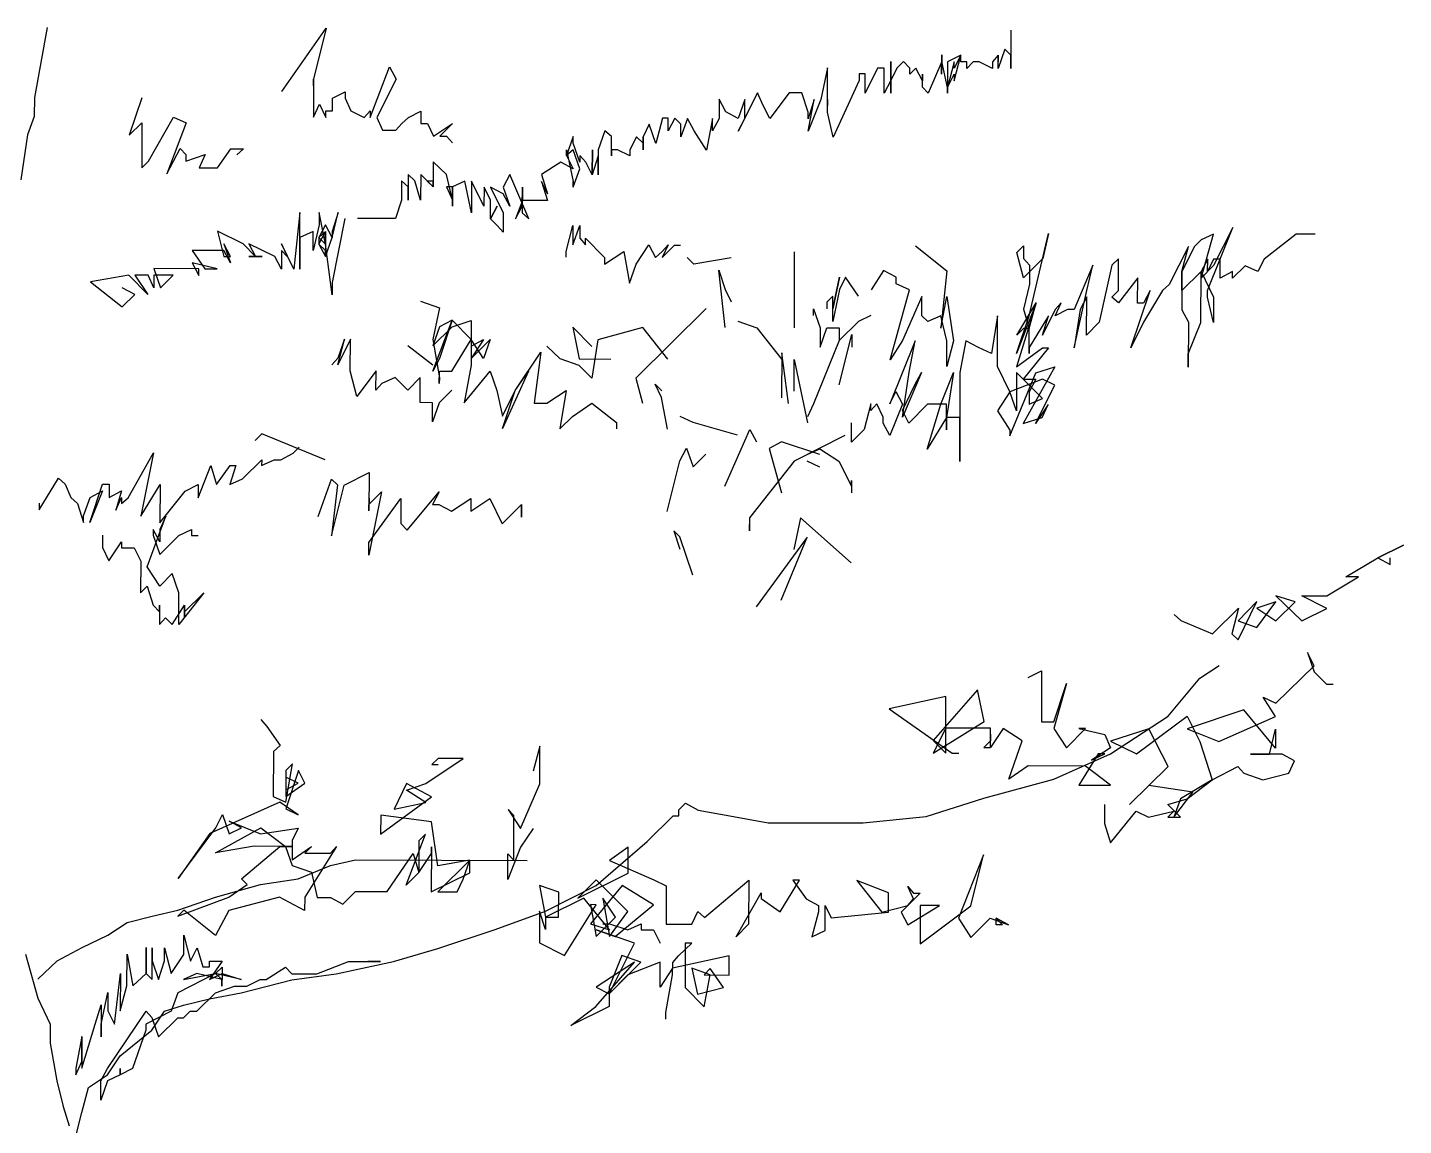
# Model space of a CAD drawing. Extents: x 2.52 to 6.06, y 1.1 to 8.22.
# Drawn here: x 4.393 to 5.773, y 4.442 to 5.543 of the extents above; entities that cross this region are included whole.
import ezdxf

# ---------------------------------------------------------------- set-up
doc = ezdxf.new("R2010")
doc.units = 0
doc.header["$LTSCALE"] = 0.4
doc.header["$MEASUREMENT"] = 0
doc.layers.add('CERCHA', color=7, linetype='CONTINUOUS')

msp = doc.modelspace()

# ---------------------------------------------------------------- linework, layer by layer
at = {"layer": 'CERCHA'}
for p, q in [((4.4122, 5.5432), (4.3995, 5.4731)), ((4.6477, 5.4791), (4.6921, 5.5425)), ((4.6921, 5.5425), (4.6794, 5.4916)), ((5.379, 5.5406), (5.3789, 5.5022)), ((5.373, 5.5214), (5.3663, 5.5023)), ((5.3789, 5.5155), (5.373, 5.5214)), ((5.2585, 5.5092), (5.2584, 5.49)), ((5.2584, 5.4774), (5.2585, 5.5092)), ((5.2711, 5.5092), (5.2644, 5.5025)), ((5.2777, 5.5025), (5.2711, 5.5092)), ((5.3095, 5.5091), (5.2961, 5.4773)), ((5.3095, 5.5157), (5.3094, 5.5024)), ((5.3094, 5.4965), (5.3095, 5.5157)), ((5.3094, 5.5024), (5.3095, 5.5091)), ((5.3095, 5.5091), (5.3094, 5.4965)), ((5.3153, 5.4832), (5.3095, 5.5091)), ((5.3154, 5.509), (5.3153, 5.4773)), ((5.322, 5.509), (5.3153, 5.4832)), ((5.3287, 5.5156), (5.3154, 5.509)), ((5.322, 5.4898), (5.3287, 5.5156)), ((5.3287, 5.5156), (5.322, 5.5024)), ((5.322, 5.5024), (5.322, 5.509)), ((5.3287, 5.509), (5.3287, 5.5156)), ((5.3346, 5.509), (5.3287, 5.509)), ((5.3346, 5.5023), (5.3346, 5.509)), ((5.3412, 5.509), (5.3346, 5.5023)), ((5.3471, 5.509), (5.3412, 5.509)), ((5.3604, 5.5023), (5.3471, 5.509)), ((5.3663, 5.5155), (5.3604, 5.5089)), ((5.3604, 5.5089), (5.3604, 5.5023)), ((5.3663, 5.5089), (5.3663, 5.5155)), ((5.3663, 5.5155), (5.3663, 5.5089)), ((5.3663, 5.5023), (5.3663, 5.5155)), ((5.3789, 5.5022), (5.3789, 5.5155)), ((4.7362, 5.453), (4.7555, 5.5039)), ((4.7555, 5.5039), (4.7622, 5.4913)), ((5.195, 5.5027), (5.1882, 5.471)), ((5.1949, 5.4651), (5.195, 5.5027)), ((5.2267, 5.4967), (5.2267, 5.4901)), ((5.2326, 5.4967), (5.2267, 5.4967)), ((5.2452, 5.5026), (5.2326, 5.4775)), ((5.2326, 5.4775), (5.2326, 5.4967)), ((5.2518, 5.5026), (5.2452, 5.5026)), ((5.2518, 5.4775), (5.2518, 5.5026)), ((5.2644, 5.5025), (5.2584, 5.49)), ((5.2777, 5.4966), (5.2777, 5.5025)), ((5.2836, 5.5025), (5.2777, 5.4966)), ((5.2902, 5.4899), (5.2836, 5.5025)), ((5.2902, 5.4966), (5.2902, 5.4899)), ((5.2902, 5.4833), (5.2902, 5.4966)), ((5.3153, 5.4832), (5.322, 5.4965)), ((5.322, 5.4965), (5.322, 5.4898)), ((4.6794, 5.4916), (4.6793, 5.4532)), ((4.6794, 5.4849), (4.6794, 5.4916)), ((4.6794, 5.4916), (4.6794, 5.4849)), ((4.6986, 5.4723), (4.7112, 5.4789)), ((4.7112, 5.4789), (4.7112, 5.4723)), ((4.7622, 5.4913), (4.7429, 5.453)), ((5.2267, 5.4901), (5.2007, 5.4333)), ((5.2584, 5.49), (5.2518, 5.4775)), ((5.2584, 5.49), (5.2584, 5.4774)), ((5.2961, 5.4773), (5.2902, 5.4833)), ((5.3153, 5.4773), (5.3153, 5.4832)), ((4.3995, 5.4731), (4.3994, 5.4539)), ((4.5073, 5.4728), (4.4947, 5.4352)), ((4.6793, 5.4532), (4.6853, 5.4664)), ((4.6853, 5.4664), (4.6919, 5.4531)), ((4.6986, 5.4598), (4.6986, 5.4723)), ((4.7112, 5.4723), (4.717, 5.4597)), ((5.0863, 5.4713), (5.0863, 5.4521)), ((5.0929, 5.4587), (5.0863, 5.4713)), ((5.1247, 5.4778), (5.1054, 5.4394)), ((5.1122, 5.4712), (5.1055, 5.452)), ((5.1121, 5.452), (5.1122, 5.4712)), ((5.1306, 5.4652), (5.1247, 5.4778)), ((5.1372, 5.4519), (5.1306, 5.4652)), ((5.1565, 5.4777), (5.1372, 5.4519)), ((5.1691, 5.4777), (5.1565, 5.4777)), ((5.1756, 5.4585), (5.1691, 5.4777)), ((5.1816, 5.471), (5.1756, 5.4518)), ((5.1756, 5.4393), (5.1816, 5.471)), ((5.1882, 5.471), (5.1756, 5.4393)), ((5.1949, 5.471), (5.1949, 5.4651)), ((5.1949, 5.4584), (5.1949, 5.471)), ((4.3994, 5.4539), (4.3927, 5.4355)), ((4.5138, 5.4093), (4.539, 5.4535)), ((4.539, 5.4535), (4.5516, 5.4476)), ((4.6919, 5.4598), (4.6986, 5.4598)), ((4.6919, 5.4531), (4.6919, 5.4598)), ((4.717, 5.4597), (4.7303, 5.453)), ((4.7303, 5.453), (4.7362, 5.4597)), ((4.7362, 5.4597), (4.7362, 5.453)), ((4.7429, 5.453), (4.7487, 5.4404)), ((4.7679, 5.447), (4.7746, 5.4529)), ((4.7746, 5.4529), (4.7872, 5.4595)), ((4.7872, 5.4595), (4.7872, 5.447)), ((5.0294, 5.4522), (5.0227, 5.4271)), ((5.0353, 5.4522), (5.0294, 5.4522)), ((5.0353, 5.4396), (5.0353, 5.4522)), ((5.042, 5.4522), (5.0353, 5.4396)), ((5.0479, 5.4462), (5.042, 5.4522)), ((5.0545, 5.4521), (5.0478, 5.4337)), ((5.0611, 5.4396), (5.0545, 5.4521)), ((5.0796, 5.4521), (5.0736, 5.4203)), ((5.0796, 5.4395), (5.0796, 5.4521)), ((5.0863, 5.4521), (5.0796, 5.4395)), ((5.1055, 5.452), (5.0929, 5.4587)), ((5.1054, 5.4394), (5.1121, 5.452)), ((5.1756, 5.4518), (5.1756, 5.4585)), ((5.2007, 5.4333), (5.1949, 5.4584)), ((4.4947, 5.4352), (4.5073, 5.4477)), ((4.5073, 5.4477), (4.5071, 5.4027)), ((4.5516, 5.4476), (4.5322, 5.3967)), ((4.7487, 5.4404), (4.762, 5.4404)), ((4.762, 5.4404), (4.7679, 5.447)), ((4.7872, 5.447), (4.7938, 5.4469)), ((4.7938, 5.4469), (4.7997, 5.4344)), ((4.7997, 5.4344), (4.8189, 5.4469)), ((4.8189, 5.4469), (4.8063, 5.4344)), ((4.9718, 5.4398), (4.9651, 5.4206)), ((4.9784, 5.4339), (4.9718, 5.4398)), ((5.0161, 5.4463), (5.0102, 5.4338)), ((5.0227, 5.4271), (5.0161, 5.4463)), ((5.0478, 5.4337), (5.0479, 5.4462)), ((5.0736, 5.4203), (5.0611, 5.4396)), ((4.3927, 5.4355), (4.386, 5.3904)), ((4.8063, 5.4344), (4.813, 5.4343)), ((4.813, 5.4343), (4.8189, 5.4277)), ((4.94, 5.434), (4.9333, 5.4148)), ((4.94, 5.4273), (4.94, 5.434)), ((4.9466, 5.4081), (4.94, 5.4273)), ((4.9783, 5.4147), (4.9784, 5.4339)), ((5.0035, 5.4338), (4.9968, 5.4205)), ((5.0101, 5.4272), (5.0035, 5.4338)), ((5.0102, 5.4338), (5.0101, 5.4272)), ((5.0101, 5.4205), (5.0102, 5.4338)), ((5.0102, 5.4338), (5.0101, 5.4205)), ((4.5322, 5.3967), (4.5456, 5.4218)), ((4.5456, 5.4218), (4.5515, 5.4158)), ((4.5515, 5.4092), (4.5707, 5.4158)), ((4.5515, 5.4158), (4.5515, 5.4092)), ((4.5707, 5.4158), (4.5647, 5.4025)), ((4.5832, 5.4025), (4.5965, 5.4216)), ((4.5965, 5.4216), (4.6091, 5.4216)), ((4.6091, 5.4216), (4.6024, 5.4157)), ((4.94, 5.4207), (4.9333, 5.4148)), ((4.9333, 5.4207), (4.9399, 5.3889)), ((4.9333, 5.4148), (4.9333, 5.4207)), ((4.9333, 5.4148), (4.9399, 5.4015)), ((4.9466, 5.4015), (4.94, 5.4207)), ((4.9466, 5.4148), (4.9466, 5.4081)), ((4.9525, 5.4081), (4.9466, 5.4148)), ((4.9592, 5.4206), (4.9591, 5.3955)), ((4.9591, 5.3955), (4.9592, 5.4206)), ((4.965, 5.4147), (4.9591, 5.3955)), ((4.9651, 5.4206), (4.965, 5.3955)), ((4.965, 5.3955), (4.965, 5.4147)), ((4.9784, 5.4206), (4.9783, 5.4147)), ((4.9783, 5.4147), (4.9784, 5.4206)), ((4.9784, 5.4206), (4.9783, 5.4147)), ((4.9843, 5.4206), (4.9784, 5.4206)), ((4.9968, 5.4146), (4.9843, 5.4206)), ((4.9968, 5.4205), (4.9968, 5.4146)), ((4.5071, 5.4027), (4.5138, 5.4093)), ((4.5647, 5.4025), (4.5832, 5.4025)), ((4.7996, 5.4085), (4.7995, 5.3834)), ((4.8129, 5.3959), (4.7996, 5.4085)), ((4.9274, 5.4082), (4.9081, 5.3957)), ((4.9399, 5.4015), (4.9274, 5.4082)), ((4.9399, 5.383), (4.9466, 5.4015)), ((4.9591, 5.3955), (4.9525, 5.4081)), ((4.7678, 5.3894), (4.7677, 5.3702)), ((4.7744, 5.3835), (4.7678, 5.3894)), ((4.7745, 5.396), (4.7744, 5.3702)), ((4.7744, 5.3702), (4.7744, 5.3835)), ((4.7811, 5.3894), (4.7745, 5.396)), ((4.7869, 5.3702), (4.7811, 5.3894)), ((4.787, 5.396), (4.7869, 5.3702)), ((4.7995, 5.3834), (4.787, 5.396)), ((4.7936, 5.3893), (4.7995, 5.3834)), ((4.7995, 5.3893), (4.7936, 5.3893)), ((4.7995, 5.3834), (4.7995, 5.3893)), ((4.8128, 5.3834), (4.8187, 5.3701)), ((4.8187, 5.3834), (4.8128, 5.3834)), ((4.8187, 5.3701), (4.8129, 5.3959)), ((4.8313, 5.3892), (4.8187, 5.3834)), ((4.8187, 5.3642), (4.8187, 5.3834)), ((4.8187, 5.3834), (4.8187, 5.3642)), ((4.8379, 5.3575), (4.8313, 5.3892)), ((4.838, 5.3892), (4.8379, 5.3575)), ((4.8504, 5.3641), (4.838, 5.3892)), ((4.8505, 5.3833), (4.8504, 5.3641)), ((4.8571, 5.37), (4.8505, 5.3833)), ((4.8571, 5.3833), (4.8696, 5.3574)), ((4.8697, 5.3766), (4.8571, 5.3833)), ((4.8764, 5.3958), (4.8697, 5.3832)), ((4.8697, 5.3832), (4.8763, 5.364)), ((4.8955, 5.3514), (4.8764, 5.3958)), ((4.8889, 5.3832), (4.8888, 5.3573)), ((4.8888, 5.364), (4.8889, 5.3832)), ((4.9081, 5.3957), (4.914, 5.3765)), ((4.9081, 5.389), (4.914, 5.3698)), ((4.914, 5.3765), (4.9081, 5.389)), ((4.9399, 5.3889), (4.9399, 5.383)), ((4.9399, 5.383), (4.9399, 5.3889)), ((4.9399, 5.3889), (4.9399, 5.383)), ((4.7677, 5.3702), (4.7618, 5.3518)), ((4.7744, 5.3768), (4.7744, 5.3702)), ((4.7744, 5.3702), (4.7744, 5.3768)), ((4.7744, 5.3768), (4.7744, 5.3702)), ((4.7744, 5.3702), (4.7744, 5.3768)), ((4.8571, 5.3515), (4.8571, 5.37)), ((4.8763, 5.364), (4.8697, 5.3766)), ((4.8889, 5.3699), (4.8822, 5.3514)), ((4.914, 5.3698), (4.8889, 5.3699)), ((4.6658, 5.3579), (4.6597, 5.3011)), ((4.6656, 5.3011), (4.6658, 5.3579)), ((4.685, 5.3579), (4.685, 5.3453)), ((4.6916, 5.3261), (4.685, 5.3579)), ((4.7042, 5.3578), (4.6982, 5.3386)), ((4.6982, 5.3327), (4.7042, 5.3578)), ((4.8637, 5.364), (4.8571, 5.3515)), ((4.8571, 5.3515), (4.8637, 5.364)), ((4.8696, 5.3574), (4.8696, 5.3382)), ((4.8822, 5.3514), (4.8888, 5.364)), ((4.8888, 5.3573), (4.8955, 5.3514)), ((4.685, 5.3453), (4.679, 5.3195)), ((4.6916, 5.3453), (4.6849, 5.3328)), ((4.6982, 5.3327), (4.6916, 5.3453)), ((4.7108, 5.3519), (4.6981, 5.2877)), ((4.7618, 5.3518), (4.7234, 5.3519)), ((4.8637, 5.3448), (4.8571, 5.3515)), ((4.8696, 5.3382), (4.8637, 5.3448)), ((4.933, 5.3188), (4.9397, 5.3446)), ((4.9397, 5.3254), (4.9464, 5.3446)), ((4.9397, 5.3446), (4.9397, 5.3254)), ((4.9464, 5.3446), (4.9464, 5.3321)), ((5.5762, 5.2794), (5.6015, 5.3428)), ((5.6015, 5.3428), (5.5822, 5.3045)), ((4.583, 5.3389), (4.5896, 5.3138)), ((4.6088, 5.3263), (4.583, 5.3389)), ((4.6657, 5.3328), (4.6656, 5.3011)), ((4.679, 5.3387), (4.6657, 5.3328)), ((4.679, 5.3195), (4.679, 5.3387)), ((4.6916, 5.3387), (4.6849, 5.3328)), ((4.6849, 5.3261), (4.6916, 5.3387)), ((4.6849, 5.3328), (4.6916, 5.3261)), ((4.6849, 5.3328), (4.6849, 5.3261)), ((4.6915, 5.3135), (4.6982, 5.3327)), ((4.6916, 5.3261), (4.6916, 5.3387)), ((4.6916, 5.3387), (4.6916, 5.3261)), ((4.6982, 5.3386), (4.6982, 5.3327)), ((4.9464, 5.3321), (4.9523, 5.3254)), ((4.9523, 5.332), (4.9714, 5.3128)), ((4.9523, 5.3254), (4.9523, 5.332)), ((5.3974, 5.254), (5.4168, 5.3367)), ((5.4168, 5.3367), (5.4108, 5.3116)), ((5.5697, 5.3304), (5.563, 5.3237)), ((5.5696, 5.292), (5.5822, 5.3362)), ((5.5822, 5.3362), (5.5697, 5.3304)), ((5.665, 5.336), (5.6331, 5.311)), ((5.6842, 5.336), (5.665, 5.336)), ((4.5579, 5.3198), (4.5704, 5.3013)), ((4.5896, 5.3197), (4.5579, 5.3198)), ((4.5896, 5.3264), (4.5962, 5.3072)), ((4.5962, 5.3138), (4.5896, 5.3264)), ((4.5962, 5.3072), (4.5896, 5.3197)), ((4.5896, 5.3138), (4.5962, 5.3138)), ((4.6214, 5.3137), (4.6088, 5.3263)), ((4.6147, 5.3263), (4.6214, 5.3137)), ((4.6406, 5.3137), (4.6147, 5.3263)), ((4.6147, 5.3138), (4.6214, 5.3137)), ((4.628, 5.3137), (4.6147, 5.3138)), ((4.6214, 5.3137), (4.628, 5.3137)), ((4.6472, 5.3011), (4.6406, 5.3137)), ((4.6472, 5.3262), (4.6531, 5.3136)), ((4.6597, 5.3011), (4.6472, 5.3262)), ((4.6472, 5.3196), (4.6472, 5.3011)), ((4.6531, 5.3136), (4.6472, 5.3196)), ((4.6657, 5.3136), (4.6656, 5.3011)), ((4.6656, 5.3011), (4.6657, 5.3136)), ((4.6849, 5.3261), (4.6915, 5.3135)), ((4.6915, 5.3195), (4.6849, 5.3261)), ((4.6916, 5.3261), (4.6915, 5.3135)), ((4.6915, 5.3135), (4.6915, 5.3195)), ((4.6981, 5.2751), (4.6916, 5.3261)), ((4.933, 5.3129), (4.933, 5.3188)), ((4.9714, 5.3061), (4.9906, 5.3186)), ((4.9906, 5.3186), (4.9965, 5.2869)), ((5.0032, 5.3061), (5.0158, 5.3252)), ((5.0158, 5.3252), (5.0224, 5.3126)), ((5.0224, 5.3126), (5.029, 5.3185)), ((5.035, 5.3252), (5.029, 5.3126)), ((5.029, 5.3185), (5.035, 5.3252)), ((5.029, 5.3126), (5.0416, 5.3251)), ((5.0416, 5.3251), (5.0475, 5.3251)), ((5.1618, 5.2421), (5.162, 5.3182)), ((5.2831, 5.3245), (5.3148, 5.2993)), ((5.385, 5.3176), (5.3917, 5.3242)), ((5.3917, 5.3242), (5.385, 5.3176)), ((5.385, 5.3176), (5.3917, 5.3242)), ((5.3916, 5.2924), (5.385, 5.3176)), ((5.3917, 5.3242), (5.3916, 5.3116)), ((5.5571, 5.3237), (5.5378, 5.2854)), ((5.5504, 5.2987), (5.5571, 5.3237)), ((5.563, 5.3237), (5.5504, 5.2987)), ((4.5194, 5.3015), (4.526, 5.2822)), ((4.5645, 5.3013), (4.5194, 5.3015)), ((4.5578, 5.3073), (4.5644, 5.2947)), ((4.5829, 5.3013), (4.5578, 5.3073)), ((4.5644, 5.2947), (4.5645, 5.3013)), ((4.5704, 5.3013), (4.5829, 5.3013)), ((4.9714, 5.3128), (4.9714, 5.3061)), ((4.9965, 5.2869), (5.0032, 5.3061)), ((5.0608, 5.3059), (5.0541, 5.3126)), ((5.0984, 5.3124), (5.0608, 5.3059)), ((5.0859, 5.2999), (5.0925, 5.2807)), ((5.0923, 5.2423), (5.0859, 5.2999)), ((5.3916, 5.3116), (5.3975, 5.305)), ((5.4108, 5.3116), (5.3916, 5.2924)), ((5.3975, 5.305), (5.3975, 5.2858)), ((5.461, 5.3048), (5.4425, 5.2605)), ((5.4551, 5.2797), (5.461, 5.3048)), ((5.4802, 5.3048), (5.4675, 5.2479)), ((5.4869, 5.3114), (5.4802, 5.3048)), ((5.4868, 5.2796), (5.4869, 5.3114)), ((5.5763, 5.3111), (5.5696, 5.2986)), ((5.5822, 5.3045), (5.5696, 5.292)), ((5.5762, 5.2986), (5.5763, 5.3111)), ((5.5822, 5.3111), (5.5762, 5.2986)), ((5.5888, 5.3111), (5.5822, 5.3111)), ((5.5888, 5.2919), (5.5888, 5.3111)), ((5.6139, 5.3044), (5.6013, 5.2919)), ((5.6265, 5.2985), (5.6139, 5.3044)), ((5.6331, 5.311), (5.6265, 5.2985)), ((4.4943, 5.2949), (4.4559, 5.2883)), ((4.4559, 5.2883), (4.4875, 5.2631)), ((4.5134, 5.2756), (4.4943, 5.2949)), ((4.5002, 5.2949), (4.5134, 5.2756)), ((4.5135, 5.2948), (4.5002, 5.2949)), ((4.5194, 5.2823), (4.5135, 5.2948)), ((4.5194, 5.2948), (4.5194, 5.2823)), ((4.5386, 5.2948), (4.5194, 5.2948)), ((4.526, 5.2822), (4.5386, 5.2948)), ((4.6981, 5.2877), (4.6981, 5.2751)), ((5.207, 5.2929), (5.2002, 5.2612)), ((5.2002, 5.2612), (5.207, 5.2929)), ((5.2129, 5.2929), (5.2069, 5.2804)), ((5.2261, 5.2737), (5.2129, 5.2929)), ((5.2513, 5.2995), (5.2387, 5.2803)), ((5.2638, 5.2928), (5.2513, 5.2995)), ((5.2638, 5.2861), (5.2638, 5.2928)), ((5.2771, 5.2802), (5.2638, 5.2861)), ((5.3148, 5.2993), (5.3087, 5.2417)), ((5.3975, 5.2858), (5.3915, 5.2607)), ((5.5061, 5.2921), (5.4868, 5.2671)), ((5.506, 5.267), (5.5061, 5.2921)), ((5.5503, 5.2795), (5.5504, 5.2987)), ((5.5504, 5.2987), (5.5503, 5.2603)), ((5.5696, 5.2986), (5.5503, 5.2795)), ((5.5695, 5.2476), (5.5696, 5.2986)), ((5.5696, 5.2986), (5.5821, 5.2727)), ((5.6013, 5.2985), (5.5888, 5.2919)), ((5.6013, 5.2919), (5.6013, 5.2985)), ((4.4875, 5.2631), (4.5001, 5.2757)), ((4.5001, 5.2757), (4.4876, 5.2823)), ((5.0925, 5.2807), (5.0983, 5.2681)), ((5.2003, 5.2738), (5.1943, 5.2679)), ((5.2069, 5.2804), (5.2002, 5.2486)), ((5.2002, 5.2612), (5.2003, 5.2738)), ((5.2577, 5.2101), (5.2771, 5.2802)), ((5.2896, 5.2735), (5.2703, 5.2293)), ((5.2896, 5.2543), (5.2896, 5.2735)), ((5.3087, 5.2417), (5.3147, 5.2734)), ((5.3147, 5.2734), (5.3213, 5.2291)), ((5.4424, 5.2221), (5.4551, 5.2797)), ((5.455, 5.2731), (5.4484, 5.2605)), ((5.4549, 5.2347), (5.455, 5.2731)), ((5.4802, 5.273), (5.4868, 5.2796)), ((5.4868, 5.2671), (5.4802, 5.273)), ((5.4992, 5.222), (5.5186, 5.2795)), ((5.5311, 5.2795), (5.5118, 5.2478)), ((5.5186, 5.2795), (5.5119, 5.267)), ((5.5378, 5.2854), (5.5311, 5.2795)), ((5.5762, 5.2727), (5.5762, 5.2794)), ((5.582, 5.2476), (5.5762, 5.2727)), ((5.5821, 5.2727), (5.582, 5.2476)), ((4.7867, 5.269), (4.8059, 5.2623)), ((4.8059, 5.2623), (4.7991, 5.2305)), ((5.0732, 5.2615), (5.0028, 5.1916)), ((5.181, 5.2613), (5.1876, 5.242)), ((5.181, 5.2546), (5.181, 5.2613)), ((5.1943, 5.2679), (5.1943, 5.2612)), ((5.2002, 5.2486), (5.2002, 5.2612)), ((5.4041, 5.2673), (5.3847, 5.2031)), ((5.4041, 5.2673), (5.3847, 5.2164)), ((5.3848, 5.2349), (5.4041, 5.2673)), ((5.3915, 5.2607), (5.3974, 5.2415)), ((5.3974, 5.2415), (5.4041, 5.2673)), ((5.4233, 5.2606), (5.4106, 5.2348)), ((5.4232, 5.254), (5.4292, 5.2672)), ((5.4358, 5.2606), (5.4232, 5.254)), ((5.4292, 5.2672), (5.4233, 5.2606)), ((5.4425, 5.2605), (5.4358, 5.2606)), ((5.4484, 5.2605), (5.4424, 5.2221)), ((5.5119, 5.267), (5.506, 5.267)), ((5.5503, 5.2603), (5.5569, 5.2477)), ((4.799, 5.1988), (4.8184, 5.2497)), ((4.8184, 5.2497), (4.8057, 5.2113)), ((4.8184, 5.2497), (4.8058, 5.2431)), ((4.8375, 5.2304), (4.8184, 5.2497)), ((4.8184, 5.243), (4.8376, 5.2496)), ((4.8376, 5.2496), (4.8375, 5.2046)), ((5.1049, 5.2489), (5.1241, 5.2422)), ((5.226, 5.2486), (5.2068, 5.2294)), ((5.2386, 5.2545), (5.226, 5.2486)), ((5.2955, 5.2484), (5.2896, 5.2543)), ((5.3088, 5.2543), (5.2955, 5.2484)), ((5.3146, 5.2291), (5.3088, 5.2543)), ((5.3656, 5.2541), (5.3596, 5.2165)), ((5.3655, 5.2032), (5.3656, 5.2541)), ((5.3847, 5.2164), (5.3974, 5.254)), ((5.4166, 5.254), (5.3973, 5.2223)), ((5.4106, 5.2348), (5.4166, 5.254)), ((5.4675, 5.2479), (5.4549, 5.2347)), ((5.5118, 5.2478), (5.4992, 5.222)), ((5.5569, 5.2477), (5.5568, 5.2026)), ((5.5568, 5.2159), (5.5695, 5.2476)), ((4.7105, 5.2308), (4.7038, 5.2116)), ((4.7038, 5.2049), (4.7105, 5.2308)), ((4.7164, 5.2308), (4.7038, 5.2049)), ((4.7163, 5.199), (4.7164, 5.2308)), ((4.8058, 5.2431), (4.7991, 5.2239)), ((4.7991, 5.2239), (4.8184, 5.243)), ((4.7991, 5.2305), (4.8057, 5.1921)), ((4.9395, 5.2427), (4.946, 5.2109)), ((4.9586, 5.2235), (4.9395, 5.2427)), ((5.0096, 5.2425), (4.9645, 5.2301)), ((5.0347, 5.2107), (5.0096, 5.2425)), ((5.1241, 5.2422), (5.1491, 5.2104)), ((5.1876, 5.2228), (5.1943, 5.242)), ((5.1876, 5.242), (5.1876, 5.2228)), ((5.1943, 5.242), (5.2068, 5.242)), ((5.2067, 5.1851), (5.2194, 5.2353)), ((5.2068, 5.242), (5.2068, 5.2294)), ((5.2194, 5.2353), (5.2193, 5.2227)), ((5.3914, 5.2415), (5.3848, 5.2349)), ((5.3974, 5.2415), (5.3914, 5.2415)), ((5.3973, 5.2164), (5.3974, 5.2415)), ((4.799, 5.2047), (4.774, 5.224)), ((4.8182, 5.1987), (4.8375, 5.2304)), ((4.85, 5.2112), (4.8375, 5.2304)), ((4.8375, 5.2112), (4.8567, 5.2304)), ((4.8501, 5.2304), (4.8375, 5.2112)), ((4.8375, 5.2238), (4.8501, 5.2304)), ((4.8375, 5.2304), (4.8375, 5.2238)), ((4.8567, 5.2304), (4.85, 5.2112)), ((4.8817, 5.1794), (4.9076, 5.2177)), ((4.9076, 5.2177), (4.9009, 5.1667)), ((4.9268, 5.211), (4.9136, 5.2236)), ((4.9645, 5.2301), (4.9585, 5.1917)), ((5.1491, 5.217), (5.149, 5.172)), ((5.1557, 5.1661), (5.1491, 5.217)), ((5.2068, 5.2294), (5.1808, 5.166)), ((5.2829, 5.2292), (5.2576, 5.1658)), ((5.2703, 5.2293), (5.2577, 5.2101)), ((5.2769, 5.1975), (5.2829, 5.2292)), ((5.3145, 5.2033), (5.3146, 5.2291)), ((5.3213, 5.2291), (5.3145, 5.2033)), ((5.3338, 5.2291), (5.3278, 5.1973)), ((5.3463, 5.2224), (5.3338, 5.2291)), ((5.3596, 5.2165), (5.3463, 5.2224)), ((5.3847, 5.2031), (5.4106, 5.2222)), ((5.4165, 5.2222), (5.3913, 5.1905)), ((5.3973, 5.2223), (5.3973, 5.2164)), ((5.4106, 5.2222), (5.4165, 5.2222)), ((4.7038, 5.2116), (4.6979, 5.205)), ((4.8057, 5.2113), (4.799, 5.1988)), ((4.8375, 5.2046), (4.8307, 5.1669)), ((4.946, 5.2043), (4.9268, 5.211)), ((4.946, 5.2109), (4.9778, 5.2108)), ((4.9585, 5.1917), (4.946, 5.2043)), ((5.1616, 5.1786), (5.1617, 5.2104)), ((5.1617, 5.2104), (5.1748, 5.1468)), ((5.378, 5.178), (5.3655, 5.2032)), ((5.4231, 5.203), (5.3912, 5.1462)), ((5.4039, 5.1971), (5.4231, 5.203)), ((5.5568, 5.2026), (5.5568, 5.2159)), ((4.7229, 5.1731), (4.7163, 5.199)), ((4.7422, 5.1989), (4.7229, 5.1731)), ((4.7421, 5.1797), (4.7422, 5.1989)), ((4.7614, 5.1922), (4.748, 5.1864)), ((4.7739, 5.1796), (4.7614, 5.1922)), ((4.7865, 5.1922), (4.7739, 5.1796)), ((4.7864, 5.1671), (4.7865, 5.1922)), ((4.8056, 5.1862), (4.8057, 5.1988)), ((4.8057, 5.1921), (4.8056, 5.1862)), ((4.8057, 5.1988), (4.8182, 5.1987)), ((4.8307, 5.1669), (4.8566, 5.1986)), ((4.8566, 5.1986), (4.8632, 5.1794)), ((4.895, 5.1985), (4.869, 5.141)), ((4.8817, 5.1794), (4.895, 5.1985)), ((5.0028, 5.1916), (5.0094, 5.1665)), ((5.2701, 5.1525), (5.2769, 5.1975)), ((5.2894, 5.1974), (5.2701, 5.1525)), ((5.2827, 5.1849), (5.2894, 5.1974)), ((5.3085, 5.1656), (5.3212, 5.1974)), ((5.3212, 5.1974), (5.3144, 5.1523)), ((5.3278, 5.1973), (5.3276, 5.108)), ((5.3779, 5.1337), (5.4039, 5.1971)), ((5.4105, 5.1905), (5.378, 5.178)), ((5.3847, 5.1972), (5.3846, 5.1588)), ((5.4105, 5.1713), (5.3847, 5.1972)), ((5.3913, 5.1905), (5.4039, 5.1905)), ((5.4039, 5.1905), (5.3972, 5.178)), ((5.4231, 5.1845), (5.4105, 5.1905)), ((4.748, 5.1864), (4.7421, 5.1797)), ((4.8182, 5.1795), (4.8056, 5.167)), ((4.8632, 5.1794), (4.8691, 5.1535)), ((4.869, 5.141), (4.8817, 5.1794)), ((4.8691, 5.1535), (4.8817, 5.1794)), ((4.9134, 5.1667), (4.9327, 5.1792)), ((4.9327, 5.1792), (4.9266, 5.1408)), ((5.022, 5.1856), (5.0287, 5.179)), ((5.0286, 5.1723), (5.022, 5.1856)), ((5.2576, 5.1658), (5.2635, 5.1783)), ((5.2635, 5.1783), (5.2701, 5.1657)), ((5.2701, 5.1591), (5.2827, 5.1849)), ((5.378, 5.178), (5.3654, 5.1588)), ((5.3846, 5.1588), (5.378, 5.178)), ((5.3972, 5.178), (5.3972, 5.1654)), ((5.4037, 5.1462), (5.4231, 5.1845)), ((4.7989, 5.167), (4.7864, 5.1671)), ((4.7989, 5.1478), (4.7989, 5.167)), ((4.8056, 5.167), (4.7989, 5.1478)), ((4.9009, 5.1667), (4.9134, 5.1667)), ((4.9392, 5.1533), (4.9585, 5.1666)), ((4.9585, 5.1666), (4.9835, 5.1473)), ((5.0345, 5.1405), (5.0286, 5.1723)), ((5.1808, 5.166), (5.1748, 5.1527)), ((5.2384, 5.1658), (5.2317, 5.14)), ((5.2384, 5.1592), (5.2384, 5.1658)), ((5.2443, 5.1658), (5.2384, 5.1592)), ((5.2509, 5.1525), (5.2443, 5.1658)), ((5.2701, 5.1657), (5.2575, 5.134)), ((5.2952, 5.1657), (5.2767, 5.1465)), ((5.2951, 5.1206), (5.3085, 5.1656)), ((5.3085, 5.1656), (5.2952, 5.1657)), ((5.3144, 5.1656), (5.3085, 5.1656)), ((5.3144, 5.1398), (5.3144, 5.1656)), ((5.3972, 5.1654), (5.4105, 5.1713)), ((5.4164, 5.1653), (5.4037, 5.1462)), ((5.4104, 5.1521), (5.4164, 5.1653)), ((4.9266, 5.1408), (4.9392, 5.1533)), ((5.0603, 5.1471), (5.0471, 5.1531)), ((5.2509, 5.1466), (5.2509, 5.1525)), ((5.2767, 5.1465), (5.2701, 5.1591)), ((5.3144, 5.1523), (5.2951, 5.1206)), ((5.3144, 5.1523), (5.3144, 5.1398)), ((5.3277, 5.1523), (5.3144, 5.1523)), ((5.3276, 5.108), (5.3277, 5.1523)), ((5.3654, 5.1588), (5.3779, 5.1396)), ((5.3912, 5.1462), (5.4104, 5.1521)), ((4.6275, 5.1357), (4.6209, 5.1291)), ((4.691, 5.1097), (4.6275, 5.1357)), ((4.9835, 5.1473), (4.9835, 5.1407)), ((5.1046, 5.1344), (5.0603, 5.1471)), ((5.0919, 5.0835), (5.1172, 5.1403)), ((5.1172, 5.1403), (5.1238, 5.1277)), ((5.2124, 5.1341), (5.1614, 5.1084)), ((5.2191, 5.1275), (5.2191, 5.1467)), ((5.2317, 5.14), (5.2191, 5.1275)), ((5.2575, 5.134), (5.2509, 5.1466)), ((5.3779, 5.1396), (5.3779, 5.1337)), ((4.6592, 5.1164), (4.6652, 5.1223)), ((5.0469, 5.1087), (5.0536, 5.1213)), ((5.0536, 5.1213), (5.0602, 5.1028)), ((5.1489, 5.1277), (5.1363, 5.1211)), ((5.1363, 5.1211), (5.1488, 5.0767)), ((5.1873, 5.115), (5.1489, 5.1277)), ((5.1747, 5.115), (5.1873, 5.1209)), ((5.1873, 5.1209), (5.2065, 5.1083)), ((4.4937, 5.0718), (4.5189, 5.1168)), ((4.5189, 5.1168), (4.5062, 5.0533)), ((4.6082, 5.0907), (4.6275, 5.1099)), ((4.6275, 5.1099), (4.6274, 5.104)), ((4.6274, 5.104), (4.64, 5.1098)), ((4.64, 5.1098), (4.6467, 5.1098)), ((4.6467, 5.1098), (4.6592, 5.1164)), ((5.0342, 5.0578), (5.0469, 5.1087)), ((5.0602, 5.1028), (5.0728, 5.1153)), ((5.1614, 5.1084), (5.1169, 5.0517)), ((5.1872, 5.1025), (5.1747, 5.1084)), ((5.2065, 5.1083), (5.2189, 5.0832)), ((4.5638, 5.0717), (4.5765, 5.1041)), ((4.5765, 5.1041), (4.5823, 5.0849)), ((4.5823, 5.0849), (4.5957, 5.1041)), ((4.6016, 5.104), (4.5956, 5.0849)), ((4.5957, 5.1041), (4.6016, 5.104)), ((4.7101, 5.0845), (4.7352, 5.097)), ((4.7352, 5.097), (4.7351, 5.0586)), ((4.4043, 5.0595), (4.4236, 5.0912)), ((4.4236, 5.0912), (4.4302, 5.0853)), ((4.4302, 5.0853), (4.4361, 5.072)), ((4.4552, 5.0468), (4.4679, 5.0852)), ((4.4679, 5.0852), (4.4745, 5.0852)), ((4.4745, 5.0852), (4.4745, 5.0719)), ((4.5062, 5.0533), (4.5255, 5.085)), ((4.5255, 5.085), (4.5254, 5.0466)), ((4.5506, 5.0783), (4.5639, 5.0849)), ((4.5639, 5.0849), (4.5638, 5.0717)), ((4.5956, 5.0849), (4.6082, 5.0907)), ((4.6842, 5.0529), (4.6976, 5.0905)), ((4.7035, 5.0846), (4.6974, 5.0336)), ((4.6974, 5.0336), (4.7101, 5.0845)), ((4.6976, 5.0905), (4.7035, 5.0846)), ((5.219, 5.0891), (5.2189, 5.0765)), ((5.2189, 5.0832), (5.219, 5.0891)), ((4.4043, 5.0662), (4.4043, 5.0595)), ((4.4361, 5.072), (4.4427, 5.0661)), ((4.4427, 5.0661), (4.4486, 5.0469)), ((4.4486, 5.0535), (4.4553, 5.0719)), ((4.4678, 5.0786), (4.4552, 5.0468)), ((4.4553, 5.0719), (4.4678, 5.0786)), ((4.4745, 5.0719), (4.487, 5.0785)), ((4.487, 5.0785), (4.4811, 5.0593)), ((4.4811, 5.0593), (4.487, 5.0719)), ((4.487, 5.0719), (4.487, 5.066)), ((4.487, 5.066), (4.4937, 5.0718)), ((4.5254, 5.0466), (4.5506, 5.0783)), ((4.7477, 5.0778), (4.735, 5.0143)), ((4.7351, 5.0586), (4.7352, 5.0712)), ((4.7351, 5.0269), (4.7669, 5.0711)), ((4.7352, 5.0653), (4.7477, 5.0778)), ((4.7352, 5.0712), (4.7352, 5.0653)), ((4.7669, 5.0711), (4.7669, 5.046)), ((4.7735, 5.0393), (4.8054, 5.0776)), ((4.8054, 5.0776), (4.7987, 5.0651)), ((4.7987, 5.0651), (4.8053, 5.0651)), ((4.8053, 5.0651), (4.8179, 5.0584)), ((4.8179, 5.0584), (4.8371, 5.0709)), ((4.8371, 5.0584), (4.8563, 5.0709)), ((4.8371, 5.0709), (4.8371, 5.0584)), ((4.8563, 5.0709), (4.8688, 5.0457)), ((4.4486, 5.0469), (4.4486, 5.0535)), ((4.5127, 5.0024), (4.5313, 5.0533)), ((4.5313, 5.0533), (4.5253, 5.04)), ((4.8688, 5.0457), (4.888, 5.0649)), ((4.888, 5.0649), (4.888, 5.0582)), ((4.888, 5.0523), (4.888, 5.0649)), ((4.888, 5.0649), (4.888, 5.0523)), ((5.1169, 5.0517), (5.1169, 5.0384)), ((5.1679, 5.0515), (5.1612, 5.0198)), ((5.2187, 5.0064), (5.1679, 5.0515)), ((4.5187, 5.04), (4.5187, 5.0341)), ((4.5253, 5.0274), (4.5187, 5.04)), ((4.5253, 5.04), (4.5253, 5.0274)), ((4.5445, 5.034), (4.5571, 5.0399)), ((4.5571, 5.0399), (4.5571, 5.034)), ((4.7669, 5.046), (4.7735, 5.0393)), ((5.0408, 5.0386), (5.0467, 5.0201)), ((5.0467, 5.0327), (5.0408, 5.0386)), ((5.1169, 5.0384), (5.1169, 5.045)), ((4.4677, 5.0342), (4.4677, 5.0217)), ((4.4743, 5.0084), (4.4869, 5.0275)), ((4.4869, 5.0275), (4.4869, 5.0216)), ((4.5187, 5.0341), (4.5253, 5.0149)), ((4.5253, 5.0149), (4.5445, 5.034)), ((4.5571, 5.034), (4.5637, 5.034)), ((4.735, 5.0143), (4.7351, 5.0269)), ((5.0599, 4.9942), (5.0467, 5.0327)), ((5.1745, 5.0323), (5.1233, 4.9623)), ((5.1485, 4.9689), (5.1745, 5.0323)), ((5.7727, 5.0241), (5.7468, 5.0116)), ((5.7468, 5.0116), (5.7727, 5.0241)), ((4.4677, 5.0217), (4.4743, 5.0084)), ((4.4869, 5.0216), (4.4994, 5.0216)), ((4.4994, 5.0216), (4.5061, 5.0083)), ((5.715, 4.9925), (5.7468, 5.0116)), ((5.7468, 5.0116), (5.7593, 5.0049)), ((5.7593, 5.0049), (5.7594, 5.0115)), ((4.5061, 5.0083), (4.506, 4.9765)), ((4.5252, 4.9831), (4.5127, 5.0024)), ((4.506, 4.9765), (4.5126, 4.9832)), ((4.5126, 4.9832), (4.5185, 4.9639)), ((4.5378, 4.9957), (4.5252, 4.9831)), ((4.5444, 4.9764), (4.5378, 4.9957)), ((5.6957, 4.9733), (5.7275, 4.9924)), ((5.7275, 4.9924), (5.715, 4.9925)), ((4.5443, 4.9447), (4.5444, 4.9764)), ((4.5695, 4.9764), (4.5443, 4.9447)), ((4.5502, 4.9572), (4.5695, 4.9764)), ((5.6448, 4.9734), (5.6706, 4.9483)), ((5.664, 4.9675), (5.6448, 4.9734)), ((5.6706, 4.9734), (5.6957, 4.9733)), ((5.6957, 4.9608), (5.6706, 4.9734)), ((4.5185, 4.9639), (4.5251, 4.9573)), ((4.5251, 4.9639), (4.5251, 4.9447)), ((4.5251, 4.9573), (4.5251, 4.9639)), ((4.5376, 4.9447), (4.5502, 4.9639)), ((4.5502, 4.9639), (4.5502, 4.9572)), ((4.5502, 4.9513), (4.5502, 4.9639)), ((4.5502, 4.9639), (4.5502, 4.9513)), ((5.5428, 4.9545), (5.5494, 4.9486)), ((5.5812, 4.9352), (5.6071, 4.961)), ((5.6071, 4.961), (5.6004, 4.9352)), ((5.6256, 4.9676), (5.607, 4.9484)), ((5.607, 4.9292), (5.6256, 4.9676)), ((5.6448, 4.9675), (5.6255, 4.9609)), ((5.6255, 4.9417), (5.6448, 4.9675)), ((5.6255, 4.9609), (5.6447, 4.9483)), ((5.6447, 4.9483), (5.664, 4.9675)), ((5.6706, 4.9483), (5.6957, 4.9608)), ((4.5251, 4.9447), (4.531, 4.9514)), ((4.531, 4.9514), (4.5376, 4.9447)), ((5.5494, 4.9486), (5.5812, 4.9352)), ((5.607, 4.9484), (5.6255, 4.9417)), ((5.6004, 4.9352), (5.607, 4.9292)), ((5.6764, 4.9165), (5.683, 4.8973)), ((5.683, 4.9032), (5.6764, 4.9165)), ((5.5685, 4.8909), (5.5877, 4.9034)), ((5.6445, 4.8656), (5.683, 4.9032)), ((5.3964, 4.8914), (5.4097, 4.898)), ((5.4097, 4.898), (5.4096, 4.8471)), ((5.5366, 4.8526), (5.5685, 4.8909)), ((5.683, 4.8973), (5.6955, 4.8847)), ((5.3136, 4.8724), (5.2567, 4.86)), ((5.3454, 4.879), (5.301, 4.8282)), ((5.3135, 4.8156), (5.3136, 4.8724)), ((5.352, 4.8472), (5.3454, 4.879)), ((5.4348, 4.8854), (5.4221, 4.8404)), ((5.4221, 4.847), (5.4348, 4.8854)), ((5.6955, 4.8847), (5.7021, 4.8847)), ((5.2567, 4.86), (5.3201, 4.8155)), ((5.6127, 4.8591), (5.5558, 4.84)), ((5.6444, 4.8206), (5.6127, 4.8591)), ((5.6319, 4.8716), (5.6445, 4.8656)), ((5.6444, 4.8523), (5.6319, 4.8716)), ((4.6267, 4.8492), (4.6326, 4.8425)), ((5.3009, 4.8156), (5.352, 4.8472)), ((5.4096, 4.8471), (5.4221, 4.847)), ((5.4789, 4.8151), (5.5366, 4.8526)), ((5.5048, 4.815), (5.5558, 4.8526)), ((5.5558, 4.8526), (5.5683, 4.8274)), ((5.5875, 4.8274), (5.6444, 4.8523)), ((4.6326, 4.8425), (4.6459, 4.8233)), ((5.3136, 4.8407), (5.3009, 4.8156)), ((5.3586, 4.8406), (5.3136, 4.8407)), ((5.3586, 4.8214), (5.3586, 4.8406)), ((5.3712, 4.8405), (5.3586, 4.8214)), ((5.3586, 4.8346), (5.3586, 4.828)), ((5.3586, 4.8214), (5.3586, 4.8346)), ((5.3903, 4.8279), (5.3712, 4.8405)), ((5.4221, 4.8404), (5.4346, 4.8211)), ((5.4346, 4.8211), (5.4539, 4.8403)), ((5.4472, 4.8403), (5.4731, 4.8343)), ((5.4539, 4.8403), (5.4472, 4.8403)), ((5.4731, 4.8343), (5.4789, 4.821)), ((5.5174, 4.8401), (5.4789, 4.8277)), ((5.5365, 4.8024), (5.5174, 4.8401)), ((5.5558, 4.84), (5.5875, 4.8274)), ((5.6384, 4.8147), (5.6444, 4.8398)), ((5.6444, 4.8398), (5.6444, 4.8206)), ((4.6392, 4.8174), (4.6391, 4.7723)), ((4.6459, 4.8233), (4.6392, 4.8174)), ((4.9066, 4.8226), (4.8999, 4.7975)), ((4.9065, 4.7849), (4.9066, 4.8226)), ((5.301, 4.8282), (5.3135, 4.8156)), ((5.3586, 4.828), (5.3519, 4.8214)), ((5.3519, 4.8214), (5.3586, 4.8214)), ((5.3769, 4.7895), (5.3903, 4.8279)), ((5.4789, 4.821), (5.4597, 4.8085)), ((5.4789, 4.8277), (5.5048, 4.815)), ((5.5683, 4.8274), (5.5808, 4.789)), ((4.6516, 4.7664), (4.6584, 4.8048)), ((4.6584, 4.8048), (4.6517, 4.7982)), ((4.792, 4.7852), (4.8297, 4.8102)), ((4.8046, 4.8103), (4.798, 4.8044)), ((4.798, 4.8044), (4.8046, 4.8044)), ((4.8297, 4.8102), (4.8046, 4.8103)), ((5.3201, 4.8155), (5.3268, 4.8155)), ((5.3962, 4.8028), (5.3769, 4.7895)), ((5.4538, 4.8026), (5.3962, 4.8028)), ((5.422, 4.7894), (5.4789, 4.8151)), ((5.4664, 4.8151), (5.4471, 4.7834)), ((5.4597, 4.8085), (5.473, 4.8151)), ((5.473, 4.8151), (5.4664, 4.8151)), ((5.6192, 4.8147), (5.6384, 4.8147)), ((5.651, 4.8146), (5.6192, 4.8147)), ((5.6635, 4.808), (5.651, 4.8146)), ((5.6576, 4.7954), (5.6635, 4.808)), ((4.6643, 4.7981), (4.6516, 4.7598)), ((4.6517, 4.7915), (4.6516, 4.7723)), ((4.6517, 4.7982), (4.6517, 4.779)), ((4.6642, 4.7856), (4.6517, 4.7915)), ((4.6709, 4.7856), (4.6643, 4.7981)), ((5.3518, 4.7704), (5.422, 4.7894)), ((5.4788, 4.7834), (5.4538, 4.8026)), ((5.498, 4.7641), (5.5365, 4.8024)), ((5.5808, 4.789), (5.549, 4.7699)), ((5.5556, 4.7699), (5.5808, 4.789)), ((5.5808, 4.789), (5.6066, 4.8022)), ((5.6066, 4.8022), (5.6125, 4.7956)), ((5.6125, 4.7956), (5.6317, 4.7889)), ((5.6317, 4.7889), (5.6576, 4.7954)), ((4.6516, 4.7723), (4.6709, 4.7856)), ((4.6517, 4.779), (4.6642, 4.7856)), ((4.7728, 4.7853), (4.7602, 4.7595)), ((4.7979, 4.7719), (4.7728, 4.7853)), ((4.7728, 4.7786), (4.792, 4.7852)), ((4.792, 4.766), (4.7728, 4.7786)), ((4.8872, 4.7399), (4.9065, 4.7849)), ((5.4471, 4.7834), (5.4788, 4.7834)), ((5.5172, 4.7833), (5.498, 4.7641)), ((5.5615, 4.7765), (5.5172, 4.7833)), ((5.5423, 4.7514), (5.5615, 4.7765)), ((4.6457, 4.7664), (4.5755, 4.7349)), ((4.6391, 4.7723), (4.6516, 4.7664)), ((4.6642, 4.7538), (4.6457, 4.7664)), ((4.7468, 4.7344), (4.7979, 4.7719)), ((4.7602, 4.7595), (4.792, 4.766)), ((5.046, 4.7587), (5.0526, 4.7653)), ((5.0526, 4.7653), (5.0652, 4.7586)), ((5.2941, 4.7521), (5.3518, 4.7704)), ((5.4729, 4.7642), (5.4728, 4.745)), ((5.5364, 4.764), (5.5556, 4.7699)), ((5.5489, 4.7514), (5.5364, 4.764)), ((5.549, 4.7699), (5.5423, 4.7514)), ((4.5814, 4.7407), (4.5881, 4.754)), ((4.5881, 4.754), (4.5947, 4.7348)), ((4.6516, 4.7598), (4.6642, 4.7538)), ((4.7469, 4.7536), (4.7468, 4.7344)), ((4.7978, 4.7468), (4.7469, 4.7536)), ((4.8746, 4.7591), (4.8872, 4.7399)), ((4.8805, 4.7532), (4.8746, 4.7591)), ((4.8804, 4.7082), (4.8805, 4.7532)), ((5.0141, 4.727), (5.0401, 4.7528)), ((5.0401, 4.7528), (5.046, 4.7528)), ((5.046, 4.7528), (5.046, 4.7587)), ((5.0652, 4.7586), (5.0969, 4.7526)), ((5.0969, 4.7526), (5.1353, 4.7459)), ((5.2306, 4.7456), (5.2941, 4.7521)), ((5.4787, 4.7258), (5.5046, 4.7574)), ((5.5046, 4.7574), (5.5171, 4.7515)), ((5.5171, 4.7515), (5.5423, 4.7573)), ((5.5423, 4.7573), (5.5363, 4.7514)), ((5.5363, 4.7514), (5.5489, 4.7514)), ((4.5436, 4.6899), (4.5814, 4.7407)), ((4.5755, 4.7349), (4.5436, 4.6899)), ((4.5813, 4.7156), (4.6265, 4.7406)), ((4.5947, 4.7474), (4.6264, 4.7347)), ((4.6072, 4.7407), (4.5947, 4.7474)), ((4.5947, 4.7348), (4.6072, 4.7407)), ((4.6264, 4.7347), (4.6641, 4.7405)), ((4.6265, 4.7406), (4.6515, 4.7221)), ((4.6641, 4.7405), (4.6582, 4.728)), ((4.7725, 4.6834), (4.7919, 4.7343)), ((4.7919, 4.7343), (4.7852, 4.7276)), ((4.8043, 4.7025), (4.7978, 4.7468)), ((4.8997, 4.7399), (4.8871, 4.7215)), ((5.1353, 4.7459), (5.2306, 4.7456)), ((5.4728, 4.745), (5.4787, 4.7258)), ((4.6198, 4.7222), (4.5813, 4.7156)), ((4.6071, 4.6897), (4.6456, 4.7221)), ((4.6582, 4.7221), (4.6198, 4.7222)), ((4.6456, 4.7221), (4.6582, 4.7221)), ((4.6515, 4.7221), (4.6581, 4.7029)), ((4.6582, 4.728), (4.6581, 4.7088)), ((4.6581, 4.7088), (4.6774, 4.722)), ((4.7025, 4.722), (4.6706, 4.6711)), ((4.6774, 4.722), (4.6707, 4.7154)), ((4.6965, 4.7153), (4.7025, 4.722)), ((4.7852, 4.7276), (4.7851, 4.6959)), ((4.7977, 4.7217), (4.7976, 4.6766)), ((4.7977, 4.715), (4.7977, 4.7217)), ((4.8871, 4.7215), (4.8745, 4.689)), ((4.9631, 4.6828), (5.0141, 4.727)), ((4.9949, 4.7212), (4.9764, 4.7079)), ((4.9949, 4.6953), (4.9949, 4.7212)), ((4.6707, 4.7154), (4.6965, 4.7153)), ((4.6965, 4.7028), (4.7216, 4.7086)), ((4.7216, 4.7086), (4.8937, 4.7081)), ((4.7533, 4.6768), (4.7793, 4.7151)), ((4.7793, 4.7151), (4.7851, 4.6959)), ((4.7851, 4.6959), (4.7977, 4.715)), ((4.8361, 4.7083), (4.8043, 4.7025)), ((4.8361, 4.7083), (4.8043, 4.6766)), ((4.8294, 4.6891), (4.8361, 4.7083)), ((4.8361, 4.6957), (4.8361, 4.7083)), ((4.8745, 4.7148), (4.8804, 4.7082)), ((4.8745, 4.689), (4.8745, 4.7148)), ((4.9764, 4.7079), (5.0207, 4.6886)), ((5.3516, 4.7135), (5.3263, 4.6501)), ((5.3389, 4.6626), (5.3516, 4.7135)), ((4.6581, 4.7029), (4.6773, 4.6962)), ((4.664, 4.6896), (4.6965, 4.7028)), ((4.6773, 4.6962), (4.6831, 4.671)), ((4.7851, 4.6959), (4.7725, 4.6834)), ((4.7976, 4.6766), (4.8361, 4.6957)), ((4.9446, 4.6703), (4.9949, 4.6953)), ((4.5812, 4.6713), (4.6263, 4.6838)), ((4.5945, 4.6713), (4.613, 4.6838)), ((4.613, 4.6838), (4.6071, 4.6897)), ((4.6263, 4.6838), (4.664, 4.6896)), ((4.8235, 4.6766), (4.8294, 4.6891)), ((4.9062, 4.683), (4.912, 4.6512)), ((4.9254, 4.6763), (4.9062, 4.683)), ((4.912, 4.6571), (4.9631, 4.6828)), ((4.9631, 4.6887), (4.9446, 4.6703)), ((4.9889, 4.6828), (4.9571, 4.6445)), ((4.9948, 4.6569), (4.9631, 4.6887)), ((5.0206, 4.6635), (4.9889, 4.6828)), ((5.0207, 4.6886), (5.0332, 4.6827)), ((5.0332, 4.6827), (5.0331, 4.6442)), ((5.0715, 4.6508), (5.116, 4.6883)), ((5.116, 4.6883), (5.1158, 4.644)), ((5.1476, 4.6565), (5.1669, 4.6882)), ((5.1603, 4.6882), (5.1735, 4.6697)), ((5.1669, 4.6882), (5.1603, 4.6882)), ((5.2245, 4.688), (5.2495, 4.6562)), ((5.2562, 4.6754), (5.2245, 4.688)), ((5.2755, 4.682), (5.2813, 4.6753)), ((5.2813, 4.6694), (5.2755, 4.682)), ((4.5435, 4.6522), (4.5945, 4.6713)), ((4.5435, 4.6581), (4.5812, 4.6713)), ((4.6455, 4.6711), (4.5945, 4.658)), ((4.6705, 4.6578), (4.6455, 4.6711)), ((4.6706, 4.6711), (4.6705, 4.6578)), ((4.6831, 4.671), (4.6964, 4.671)), ((4.6964, 4.671), (4.709, 4.6643)), ((4.709, 4.6643), (4.7215, 4.6768)), ((4.7215, 4.6768), (4.7533, 4.6768)), ((4.8043, 4.6766), (4.8235, 4.6766)), ((4.9505, 4.6703), (4.912, 4.6512)), ((4.9253, 4.6512), (4.9254, 4.6763)), ((4.9762, 4.6385), (4.9505, 4.6703)), ((4.9697, 4.6703), (4.9762, 4.6318)), ((4.9822, 4.651), (4.9697, 4.6703)), ((5.1032, 4.6315), (5.1285, 4.6757)), ((5.1285, 4.6757), (5.1285, 4.6698)), ((5.1285, 4.6698), (5.1476, 4.6565)), ((5.1735, 4.6697), (5.186, 4.663)), ((5.2562, 4.6562), (5.2562, 4.6754)), ((5.288, 4.6753), (5.2687, 4.6562)), ((5.2754, 4.6628), (5.2813, 4.6694)), ((5.2813, 4.6753), (5.288, 4.6753)), ((4.4925, 4.6457), (4.5176, 4.6523)), ((4.5176, 4.6523), (4.5435, 4.6581)), ((4.5494, 4.6581), (4.5435, 4.6522)), ((4.5811, 4.6329), (4.5494, 4.6581)), ((4.5945, 4.658), (4.5811, 4.6329)), ((4.8618, 4.6388), (4.912, 4.6571)), ((4.9061, 4.6571), (4.906, 4.6254)), ((4.912, 4.6387), (4.9061, 4.6571)), ((4.912, 4.6512), (4.912, 4.6387)), ((4.912, 4.6512), (4.9253, 4.6512)), ((4.9311, 4.6128), (4.963, 4.6636)), ((4.9571, 4.6637), (4.9629, 4.6319)), ((4.963, 4.6636), (4.9571, 4.6637)), ((4.9629, 4.6319), (4.9822, 4.651)), ((4.9762, 4.6318), (4.9948, 4.6569)), ((4.9821, 4.6318), (5.0206, 4.6635)), ((5.059, 4.6442), (5.0649, 4.6567)), ((5.0649, 4.6567), (5.0715, 4.6508)), ((5.186, 4.6564), (5.1793, 4.6313)), ((5.186, 4.663), (5.186, 4.6564)), ((5.1926, 4.6379), (5.1927, 4.663)), ((5.1927, 4.663), (5.1986, 4.6504)), ((5.1986, 4.6504), (5.2562, 4.6562)), ((5.2495, 4.6562), (5.2754, 4.6628)), ((5.2687, 4.6562), (5.2754, 4.6436)), ((5.2754, 4.6436), (5.3072, 4.6627)), ((5.288, 4.6628), (5.2879, 4.6244)), ((5.2879, 4.6244), (5.3389, 4.6626)), ((5.3072, 4.6627), (5.288, 4.6628)), ((4.4733, 4.6332), (4.4925, 4.6457)), ((4.8041, 4.6198), (4.8618, 4.6388)), ((4.9571, 4.6445), (4.9762, 4.6385)), ((4.9629, 4.6385), (4.9821, 4.6318)), ((5.0013, 4.6251), (4.9629, 4.6385)), ((4.9696, 4.6444), (4.9763, 4.6444)), ((4.9763, 4.6444), (4.9947, 4.6384)), ((4.9947, 4.6384), (5.008, 4.6443)), ((5.008, 4.6443), (5.008, 4.6384)), ((5.008, 4.6384), (5.0205, 4.6384)), ((5.0205, 4.6384), (5.0272, 4.6251)), ((5.0331, 4.6442), (5.059, 4.6442)), ((5.1158, 4.644), (5.1032, 4.6315)), ((5.1793, 4.6313), (5.1926, 4.6379)), ((5.3263, 4.6501), (5.3388, 4.6309)), ((5.3388, 4.6309), (5.3581, 4.65)), ((5.3581, 4.65), (5.3765, 4.6433)), ((5.364, 4.6433), (5.364, 4.65)), ((5.364, 4.65), (5.3706, 4.6433)), ((5.3765, 4.6433), (5.364, 4.65)), ((5.3706, 4.6433), (5.364, 4.6433)), ((4.4474, 4.6207), (4.4733, 4.6332)), ((4.5493, 4.6138), (4.5494, 4.633)), ((4.5494, 4.633), (4.5559, 4.6071)), ((4.906, 4.6254), (4.9311, 4.6128)), ((4.9761, 4.5742), (5.0013, 4.6251)), ((5.0456, 4.6125), (5.0589, 4.625)), ((5.0523, 4.625), (5.0521, 4.5807)), ((5.0589, 4.625), (5.0523, 4.625)), ((4.3905, 4.6142), (4.403, 4.5699)), ((4.4223, 4.6075), (4.4474, 4.6207)), ((4.4923, 4.5822), (4.4924, 4.614)), ((4.4924, 4.614), (4.4983, 4.5822)), ((4.5117, 4.6206), (4.5116, 4.5947)), ((4.5116, 4.5947), (4.5117, 4.6206)), ((4.5176, 4.6205), (4.5175, 4.6072)), ((4.5175, 4.5888), (4.5176, 4.6205)), ((4.5301, 4.6205), (4.5367, 4.5946)), ((4.5301, 4.6072), (4.5301, 4.6205)), ((4.5367, 4.5946), (4.5493, 4.6138)), ((4.5559, 4.6071), (4.5626, 4.6204)), ((4.5626, 4.6204), (4.5685, 4.6012)), ((4.7598, 4.6066), (4.8041, 4.6198)), ((4.9887, 4.6126), (4.9761, 4.5809)), ((5.0079, 4.6059), (4.9887, 4.6126)), ((5.0965, 4.6123), (5.0396, 4.5999)), ((5.0397, 4.6058), (5.0456, 4.6125)), ((5.0965, 4.5931), (5.0965, 4.6123)), ((4.403, 4.5891), (4.4223, 4.6075)), ((4.5175, 4.6072), (4.5241, 4.5888)), ((4.5241, 4.5888), (4.5301, 4.6072)), ((4.5685, 4.6012), (4.5751, 4.6012)), ((4.5877, 4.6071), (4.5751, 4.5886)), ((4.5751, 4.6071), (4.5877, 4.6071)), ((4.5751, 4.6012), (4.5751, 4.6071)), ((4.581, 4.5945), (4.5877, 4.6011)), ((4.5877, 4.6011), (4.5877, 4.5945)), ((4.6319, 4.5885), (4.6512, 4.601)), ((4.6512, 4.601), (4.6578, 4.5943)), ((4.6829, 4.5942), (4.7147, 4.6067)), ((4.7021, 4.5942), (4.7598, 4.6066)), ((4.7147, 4.6067), (4.7465, 4.6066)), ((4.7465, 4.6066), (4.7339, 4.6067)), ((4.9627, 4.5617), (5.0013, 4.6059)), ((5.0013, 4.6059), (4.9628, 4.5809)), ((4.9761, 4.5742), (5.0079, 4.6059)), ((5.0271, 4.6059), (4.9946, 4.5934)), ((5.027, 4.5808), (5.0271, 4.6059)), ((5.0396, 4.5999), (5.027, 4.5808)), ((5.0396, 4.5933), (5.0397, 4.6058)), ((5.0588, 4.5999), (5.0647, 4.574)), ((5.0773, 4.5932), (5.0588, 4.5999)), ((5.0773, 4.5998), (5.0714, 4.5932)), ((5.0906, 4.5806), (5.0773, 4.5998)), ((4.4797, 4.5438), (4.4857, 4.5948)), ((4.4857, 4.5948), (4.4856, 4.5571)), ((4.4856, 4.5571), (4.4923, 4.5822)), ((4.4983, 4.5822), (4.5116, 4.5947)), ((4.5116, 4.5947), (4.5175, 4.5888)), ((4.581, 4.5945), (4.5433, 4.5754)), ((4.5625, 4.5946), (4.5492, 4.5887)), ((4.5492, 4.5887), (4.581, 4.5945)), ((4.5876, 4.5886), (4.5625, 4.5946)), ((4.5751, 4.5886), (4.5877, 4.5945)), ((4.6068, 4.5885), (4.581, 4.5945)), ((4.581, 4.5945), (4.5876, 4.5886)), ((4.5876, 4.5886), (4.581, 4.5945)), ((4.581, 4.5753), (4.6002, 4.5819)), ((4.5877, 4.5945), (4.5876, 4.5819)), ((4.5876, 4.5819), (4.5876, 4.5886)), ((4.5877, 4.5945), (4.6068, 4.5885)), ((4.6002, 4.5819), (4.6127, 4.5819)), ((4.6068, 4.5752), (4.6578, 4.5884)), ((4.6127, 4.5819), (4.626, 4.5885)), ((4.626, 4.5885), (4.6319, 4.5885)), ((4.6578, 4.5943), (4.6829, 4.5942)), ((4.6578, 4.5884), (4.7021, 4.5942)), ((4.9946, 4.5934), (4.9761, 4.5742)), ((5.0329, 4.5556), (5.0396, 4.5933)), ((5.0713, 4.5614), (5.0773, 4.5932)), ((5.0714, 4.5932), (5.0965, 4.5931)), ((4.403, 4.5699), (4.4154, 4.544)), ((4.4664, 4.5439), (4.4731, 4.5756)), ((4.4731, 4.5756), (4.4731, 4.5571)), ((4.5433, 4.5754), (4.5366, 4.557)), ((4.5492, 4.5628), (4.575, 4.5694)), ((4.5624, 4.5569), (4.581, 4.5753)), ((4.575, 4.5694), (4.6068, 4.5752)), ((4.9628, 4.5809), (4.9761, 4.5742)), ((4.9761, 4.5809), (4.976, 4.5617)), ((5.0521, 4.5807), (5.0713, 4.5614)), ((5.0647, 4.574), (5.0906, 4.5806)), ((4.4605, 4.5439), (4.4664, 4.5631)), ((4.4664, 4.5631), (4.4664, 4.5313)), ((4.4729, 4.4995), (4.5115, 4.557)), ((4.4731, 4.5571), (4.4797, 4.5438)), ((4.5366, 4.557), (4.5114, 4.5437)), ((4.5115, 4.557), (4.5174, 4.5504)), ((4.5173, 4.5378), (4.5299, 4.557)), ((4.5299, 4.557), (4.5492, 4.5628)), ((4.5491, 4.5503), (4.5558, 4.5569)), ((4.5558, 4.5569), (4.5624, 4.5569)), ((4.9376, 4.5426), (4.9627, 4.5617)), ((4.976, 4.5617), (4.9376, 4.5426)), ((5.0329, 4.549), (5.0329, 4.5556)), ((4.4154, 4.544), (4.4154, 4.5248)), ((4.4471, 4.4996), (4.4605, 4.5439)), ((4.4664, 4.5313), (4.4664, 4.5439)), ((4.5114, 4.5437), (4.5114, 4.5378)), ((4.5174, 4.5504), (4.524, 4.5312)), ((4.524, 4.5312), (4.5432, 4.5503)), ((4.5432, 4.5503), (4.5491, 4.5503)), ((4.4472, 4.5314), (4.4412, 4.4996)), ((4.4472, 4.5314), (4.4471, 4.4996)), ((4.4471, 4.5063), (4.4472, 4.5314)), ((4.4855, 4.5121), (4.5173, 4.5378)), ((4.5114, 4.5378), (4.498, 4.4995)), ((4.4154, 4.5248), (4.4219, 4.4871)), ((4.4411, 4.493), (4.4471, 4.5063)), ((4.4412, 4.4996), (4.4411, 4.493)), ((4.4662, 4.487), (4.4729, 4.4995)), ((4.4729, 4.4929), (4.4855, 4.5121)), ((4.4855, 4.4995), (4.4855, 4.4929)), ((4.4855, 4.4929), (4.4855, 4.4995)), ((4.498, 4.4995), (4.4855, 4.4929)), ((4.4219, 4.4871), (4.4285, 4.4613)), ((4.4537, 4.4804), (4.4729, 4.4929)), ((4.4662, 4.4678), (4.4662, 4.487)), ((4.4729, 4.487), (4.4662, 4.4678)), ((4.4855, 4.4929), (4.4729, 4.487)), ((4.447, 4.4553), (4.4537, 4.4804)), ((4.4285, 4.4613), (4.4344, 4.442)), ((4.4343, 4.4044), (4.447, 4.4553))]:
    msp.add_line(p, q, dxfattribs=at)

doc.saveas('drawing.dxf')
